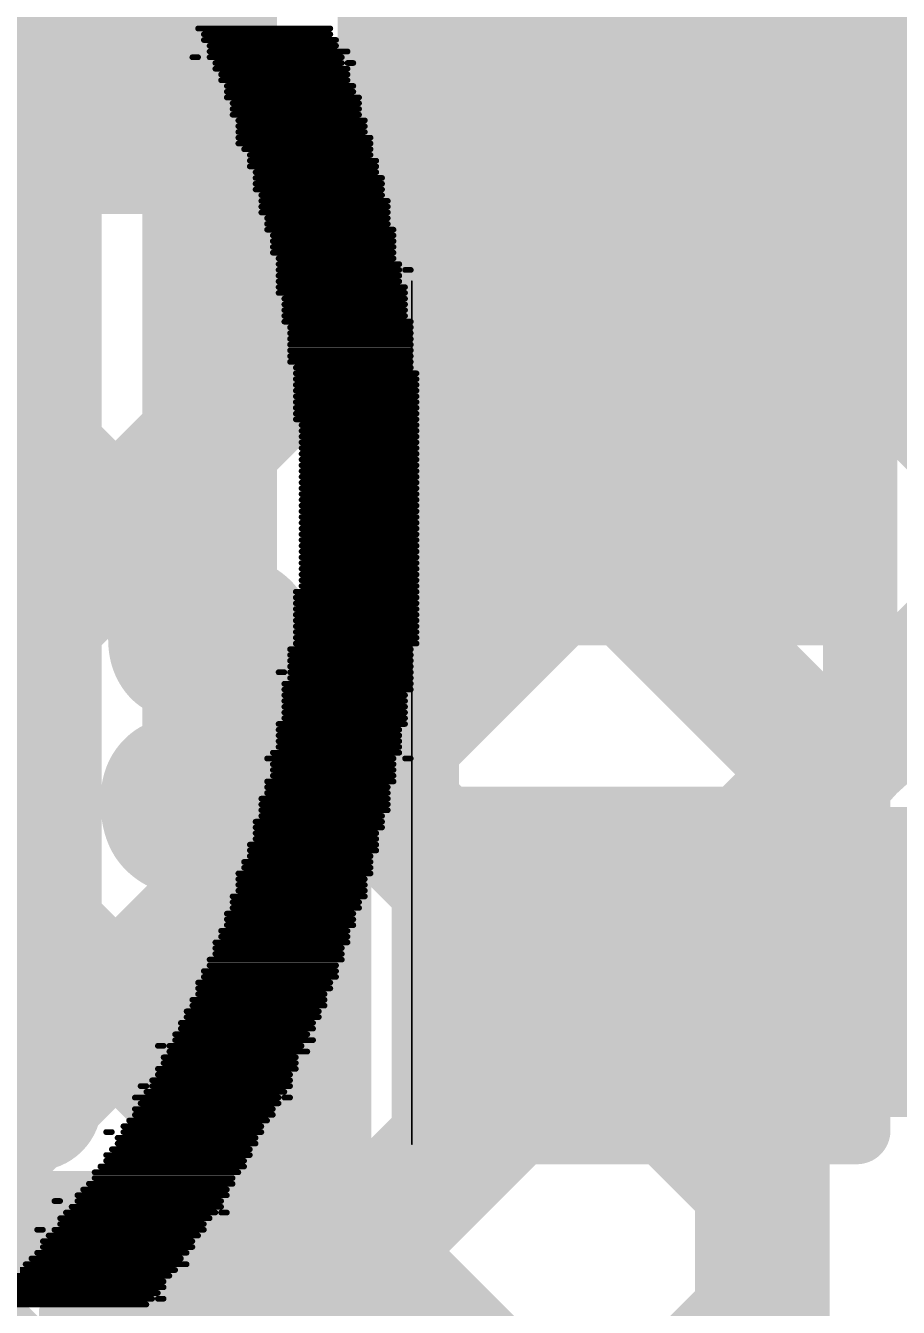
# Model space of a CAD drawing. Header units: millimetres. Extents: x 0.01 to 1.77, y 0.01 to 0.78.
# Drawn here: x 0.7904 to 0.8551, y 0.3489 to 0.444 of the extents above; entities that cross this region are included whole.
import ezdxf

# ---------------------------------------------------------------- set-up
doc = ezdxf.new("R2010")
doc.units = ezdxf.units.MM
doc.header["$MEASUREMENT"] = 0
for name, color, linetype in [('BottomLayer', 5, 'Continuous'), ('BottomOverlay', 54, 'Continuous'), ('TopLayer', 1, 'Continuous'), ('TopOverlay', 2, 'Continuous'), ('TopPaste', 8, 'Continuous'), ('TopSolder', 216, 'Continuous')]:
    doc.layers.add(name, color=color, linetype=linetype)
doc.styles.add('Arial', font='', dxfattribs={"height": 0.2})
doc.styles.get('Arial').set_extended_font_data('Arial')

# ---------------------------------------------------------------- blocks, each defined once
blk = doc.blocks.new('R__0402_23')
at = {"layer": 'TopLayer'}
for points in [[(-0.0275, -0.0125), (-0.0275, 0.0125), (-0.0095, 0.0125), (-0.0095, -0.0125)], [(0.0095, -0.0125), (0.0095, 0.0125), (0.0275, 0.0125), (0.0275, -0.0125)]]:
    blk.add_hatch(color=1, dxfattribs=at).paths.add_polyline_path(points)
at = {"layer": 'TopPaste'}
for points in [[(-0.0275, -0.0125), (-0.0275, 0.0125), (-0.0095, 0.0125), (-0.0095, -0.0125)], [(0.0095, -0.0125), (0.0095, 0.0125), (0.0275, 0.0125), (0.0275, -0.0125)]]:
    blk.add_hatch(color=8, dxfattribs=at).paths.add_polyline_path(points)
at = {"layer": 'TopSolder'}
for points in [[(-0.0315, -0.0165), (-0.0315, 0.0165), (-0.0055, 0.0165), (-0.0055, -0.0165)], [(0.0055, -0.0165), (0.0055, 0.0165), (0.0315, 0.0165), (0.0315, -0.0165)]]:
    blk.add_hatch(color=216, dxfattribs=at).paths.add_polyline_path(points)
at = {"layer": 'TopOverlay'}
for points, const_width in [([(-0.031, -0.016), (-0.031, 0.016)], 0.005), ([(0.031, 0.016), (-0.031, 0.016)], 0.005), ([(0.031, -0.016), (0.031, 0.016)], 0.005), ([(0.031, -0.016), (-0.031, -0.016)], 0.005), ([(0.032, -0.017), (-0.032, -0.017)], 0.000127)]:
    blk.add_lwpolyline(points, dxfattribs=dict(at, const_width=const_width))
for points, const_width in [([(-0.03225, 0.016, 1), (-0.02975, 0.016, 1)], 0.0025), ([(-0.03225, 0.016, 1), (-0.02975, 0.016, 1)], 0.0025), ([(0.02975, 0.016, 1), (0.03225, 0.016, 1)], 0.0025), ([(0.02975, 0.016, 1), (0.03225, 0.016, 1)], 0.0025), ([(-0.03225, -0.016, 1), (-0.02975, -0.016, 1)], 0.0025), ([(-0.03225, -0.016, 1), (-0.02975, -0.016, 1)], 0.0025), ([(0.02975, -0.016, 1), (0.03225, -0.016, 1)], 0.0025), ([(0.02975, -0.016, 1), (0.03225, -0.016, 1)], 0.0025), ([(-0.032032, -0.017, 1), (-0.031968, -0.017, 1)], 0.0000635), ([(0.031968, -0.017, 1), (0.032032, -0.017, 1)], 0.0000635)]:
    blk.add_lwpolyline(points, format="xyb", close=True, dxfattribs=dict(at, const_width=const_width))
blk = doc.blocks.new('LED_0603_34')
at = {"layer": 'TopLayer'}
blk.add_hatch(color=1, dxfattribs=at).paths.add_polyline_path([(-0.045669, 0.016142), (-0.013386, 0.016142), (-0.013386, -0.016142), (-0.045669, -0.016142)])
at = {"layer": 'TopPaste'}
blk.add_hatch(color=8, dxfattribs=at).paths.add_polyline_path([(-0.045669, 0.016142), (-0.013386, 0.016142), (-0.013386, -0.016142), (-0.045669, -0.016142)])
at = {"layer": 'TopSolder'}
blk.add_hatch(color=216, dxfattribs=at).paths.add_polyline_path([(-0.049669, 0.020142), (-0.009386, 0.020142), (-0.009386, -0.020142), (-0.049669, -0.020142)])
at = {"layer": 'TopOverlay', "const_width": 0.005}
for points in [[(-0.049, 0.019), (-0.049, -0.019)], [(-0.049, 0.019), (0.049, 0.019)], [(-0.049, -0.019), (0.049, -0.019)]]:
    blk.add_lwpolyline(points, dxfattribs=at)
at = {"layer": 'TopOverlay', "const_width": 0.0025}
for points in [[(-0.05025, 0.019, 1), (-0.04775, 0.019, 1)], [(-0.05025, 0.019, 1), (-0.04775, 0.019, 1)], [(-0.05025, -0.019, 1), (-0.04775, -0.019, 1)], [(-0.05025, -0.019, 1), (-0.04775, -0.019, 1)]]:
    blk.add_lwpolyline(points, format="xyb", close=True, dxfattribs=at)

msp = doc.modelspace()

# ---------------------------------------------------------------- hatches: boundary and pattern name
at = {"layer": 'TopLayer'}
for points in [[(0.816, 0.398), (0.855, 0.398), (0.855, 0.468), (0.816, 0.468)], [(0.823, 0.363), (0.908, 0.363), (0.908, 0.386), (0.823, 0.386)]]:
    msp.add_hatch(color=1, dxfattribs=at).paths.add_polyline_path(points)

# ---------------------------------------------------------------- linework, layer by layer
at = {"layer": 'BottomLayer', "const_width": 0.01}
for points in [[(0.686979, 0.296065), (0.825914, 0.435)], [(0.697124, 0.270855), (0.861269, 0.435)], [(0.757113, 0.435), (0.907269, 0.435)], [(0.768123, 0.435), (0.845, 0.358123)], [(0.775185, 0.419626), (0.790559, 0.435)], [(0.803478, 0.435), (0.849783, 0.388696)], [(0.838834, 0.435), (0.94786, 0.325973)], [(0.855179, 0.393554), (0.896625, 0.435)], [(0.771499, 0.396269), (0.845, 0.322768)], [(0.671625, 0.21), (0.848446, 0.386821)], [(0.753262, 0.37915), (0.82965, 0.302762)], [(0.845, 0.318113), (0.845, 0.375)], [(0.70698, 0.21), (0.845, 0.34802)]]:
    msp.add_lwpolyline(points, dxfattribs=at)
at = {"layer": 'BottomLayer', "const_width": 0.005}
for points in [[(0.788059, 0.435, 1), (0.793059, 0.435, 1)], [(0.800978, 0.435, 1), (0.805978, 0.435, 1)], [(0.823414, 0.435, 1), (0.828414, 0.435, 1)], [(0.836333, 0.435, 1), (0.841333, 0.435, 1)], [(0.852679, 0.393554, 1), (0.857679, 0.393554, 1)], [(0.847283, 0.388696, 1), (0.852283, 0.388696, 1)], [(0.845946, 0.386821, 1), (0.850946, 0.386821, 1)], [(0.8425, 0.375, 1), (0.8475, 0.375, 1)], [(0.8425, 0.375, 1), (0.8475, 0.375, 1)], [(0.8425, 0.358123, 1), (0.8475, 0.358123, 1)], [(0.8425, 0.34802, 1), (0.8475, 0.34802, 1)]]:
    msp.add_lwpolyline(points, format="xyb", close=True, dxfattribs=at)
at = {"layer": 'BottomLayer', "const_width": 0.01}
msp.add_lwpolyline([(0.845, 0.375, -1), (0.889, 0.375)], format="xyb", dxfattribs=at)
at = {"layer": 'BottomOverlay', "const_width": 0.000426}
for points in [[(0.803144, 0.443755), (0.812951, 0.443755)], [(0.80357, 0.443329), (0.812951, 0.443329)], [(0.80357, 0.442902), (0.813377, 0.442902)], [(0.803997, 0.442476), (0.813377, 0.442476)], [(0.803997, 0.442049), (0.81423, 0.442049)], [(0.802717, 0.441623), (0.803144, 0.441623)], [(0.803997, 0.441623), (0.813803, 0.441623)], [(0.804423, 0.441197), (0.813803, 0.441197)], [(0.81423, 0.441197), (0.814656, 0.441197)], [(0.804423, 0.44077), (0.81423, 0.44077)], [(0.804849, 0.440344), (0.81423, 0.440344)], [(0.804849, 0.439917), (0.81423, 0.439917)], [(0.805276, 0.439491), (0.814656, 0.439491)], [(0.805276, 0.439065), (0.814656, 0.439065)], [(0.805276, 0.438638), (0.815083, 0.438638)], [(0.805702, 0.438212), (0.815083, 0.438212)], [(0.805702, 0.437785), (0.815083, 0.437785)], [(0.805702, 0.437359), (0.815083, 0.437359)], [(0.806129, 0.436933), (0.815509, 0.436933)], [(0.806129, 0.436506), (0.815509, 0.436506)], [(0.806129, 0.43608), (0.815509, 0.43608)], [(0.806129, 0.435654), (0.815935, 0.435654)], [(0.806129, 0.435227), (0.815935, 0.435227)], [(0.806555, 0.434801), (0.815935, 0.434801)], [(0.806981, 0.434374), (0.815935, 0.434374)], [(0.806981, 0.433948), (0.816362, 0.433948)], [(0.806981, 0.433522), (0.816362, 0.433522)], [(0.807408, 0.433095), (0.816362, 0.433095)], [(0.807408, 0.432669), (0.816788, 0.432669)], [(0.807408, 0.432242), (0.816788, 0.432242)], [(0.807408, 0.431816), (0.816788, 0.431816)], [(0.807834, 0.43139), (0.816788, 0.43139)], [(0.807834, 0.430963), (0.817214, 0.430963)], [(0.807834, 0.430537), (0.817214, 0.430537)], [(0.807834, 0.430111), (0.817214, 0.430111)], [(0.80826, 0.429684), (0.817214, 0.429684)], [(0.80826, 0.429258), (0.817214, 0.429258)], [(0.80826, 0.428831), (0.817641, 0.428831)], [(0.808687, 0.428405), (0.817641, 0.428405)], [(0.808687, 0.427979), (0.817641, 0.427979)], [(0.808687, 0.427552), (0.817641, 0.427552)], [(0.808687, 0.427126), (0.817641, 0.427126)], [(0.809113, 0.4267), (0.817641, 0.4267)], [(0.809113, 0.426273), (0.818067, 0.426273)], [(0.809113, 0.425847), (0.818067, 0.425847)], [(0.818494, 0.425847), (0.81892, 0.425847)], [(0.809113, 0.42542), (0.818067, 0.42542)], [(0.809113, 0.424994), (0.818067, 0.424994)], [(0.809113, 0.424568), (0.818494, 0.424568)], [(0.809113, 0.424141), (0.818494, 0.424141)], [(0.809539, 0.423715), (0.818494, 0.423715)], [(0.809539, 0.423289), (0.818494, 0.423289)], [(0.809539, 0.422862), (0.818494, 0.422862)], [(0.809539, 0.422436), (0.818494, 0.422436)], [(0.809539, 0.422009), (0.81892, 0.422009)], [(0.809966, 0.421583), (0.81892, 0.421583)], [(0.809966, 0.421156), (0.81892, 0.421156)], [(0.809966, 0.42073), (0.81892, 0.42073)], [(0.809966, 0.420304), (0.81892, 0.420304)], [(0.809966, 0.419877), (0.81892, 0.419877)], [(0.809966, 0.419451), (0.81892, 0.419451)], [(0.809966, 0.419025), (0.81892, 0.419025)], [(0.810392, 0.418598), (0.81892, 0.418598)], [(0.810392, 0.418172), (0.819346, 0.418172)], [(0.810392, 0.417745), (0.819346, 0.417745)], [(0.810392, 0.417319), (0.819346, 0.417319)], [(0.810392, 0.416893), (0.819346, 0.416893)], [(0.810392, 0.416466), (0.819346, 0.416466)], [(0.810392, 0.41604), (0.819346, 0.41604)], [(0.810392, 0.415614), (0.819346, 0.415614)], [(0.810392, 0.415187), (0.819346, 0.415187)], [(0.810392, 0.414761), (0.819346, 0.414761)], [(0.810819, 0.414334), (0.819346, 0.414334)], [(0.810819, 0.413908), (0.819346, 0.413908)], [(0.810819, 0.413482), (0.819346, 0.413482)], [(0.810819, 0.413055), (0.819346, 0.413055)], [(0.810819, 0.412629), (0.819346, 0.412629)], [(0.810819, 0.412203), (0.819346, 0.412203)], [(0.810819, 0.411776), (0.819346, 0.411776)], [(0.810819, 0.41135), (0.819346, 0.41135)], [(0.810819, 0.410923), (0.819346, 0.410923)], [(0.810819, 0.410497), (0.819346, 0.410497)], [(0.810819, 0.410071), (0.819346, 0.410071)], [(0.810819, 0.409644), (0.819346, 0.409644)], [(0.810819, 0.409218), (0.819346, 0.409218)], [(0.810819, 0.408791), (0.819346, 0.408791)], [(0.810819, 0.408365), (0.819346, 0.408365)], [(0.810819, 0.407939), (0.819346, 0.407939)], [(0.810819, 0.407512), (0.819346, 0.407512)], [(0.810819, 0.407086), (0.819346, 0.407086)], [(0.810819, 0.40666), (0.819346, 0.40666)], [(0.810819, 0.406233), (0.819346, 0.406233)], [(0.810819, 0.405807), (0.819346, 0.405807)], [(0.810819, 0.40538), (0.819346, 0.40538)], [(0.810819, 0.404954), (0.819346, 0.404954)], [(0.810819, 0.404527), (0.819346, 0.404527)], [(0.810819, 0.404101), (0.819346, 0.404101)], [(0.810819, 0.403675), (0.819346, 0.403675)], [(0.810819, 0.403248), (0.819346, 0.403248)], [(0.810819, 0.402822), (0.819346, 0.402822)], [(0.810819, 0.402396), (0.819346, 0.402396)], [(0.810392, 0.401969), (0.819346, 0.401969)], [(0.810392, 0.401543), (0.819346, 0.401543)], [(0.810392, 0.401116), (0.819346, 0.401116)], [(0.810392, 0.40069), (0.819346, 0.40069)], [(0.810392, 0.400264), (0.819346, 0.400264)], [(0.810392, 0.399837), (0.819346, 0.399837)], [(0.810392, 0.399411), (0.819346, 0.399411)], [(0.810392, 0.398985), (0.819346, 0.398985)], [(0.810392, 0.398558), (0.819346, 0.398558)], [(0.809966, 0.397705), (0.81892, 0.397705)], [(0.809966, 0.397279), (0.81892, 0.397279)], [(0.810392, 0.398132), (0.819346, 0.398132)], [(0.809966, 0.396853), (0.81892, 0.396853)], [(0.809966, 0.396426), (0.81892, 0.396426)], [(0.809113, 0.396), (0.809539, 0.396)], [(0.809966, 0.396), (0.81892, 0.396)], [(0.809966, 0.395574), (0.81892, 0.395574)], [(0.809539, 0.395147), (0.81892, 0.395147)], [(0.809539, 0.394721), (0.81892, 0.394721)], [(0.809539, 0.394294), (0.818494, 0.394294)], [(0.809539, 0.393868), (0.818494, 0.393868)], [(0.809539, 0.393442), (0.818494, 0.393442)], [(0.809539, 0.393015), (0.818494, 0.393015)], [(0.809539, 0.392589), (0.818494, 0.392589)], [(0.809113, 0.392162), (0.818494, 0.392162)], [(0.809113, 0.391736), (0.818067, 0.391736)], [(0.809113, 0.39131), (0.818067, 0.39131)], [(0.809113, 0.390883), (0.818067, 0.390883)], [(0.808687, 0.390031), (0.818067, 0.390031)], [(0.809113, 0.390457), (0.818067, 0.390457)], [(0.80826, 0.389604), (0.817641, 0.389604)], [(0.808687, 0.389178), (0.817641, 0.389178)], [(0.808687, 0.388751), (0.817641, 0.388751)], [(0.818494, 0.389604), (0.81892, 0.389604)], [(0.80826, 0.387898), (0.817641, 0.387898)], [(0.808687, 0.388325), (0.817641, 0.388325)], [(0.80826, 0.387472), (0.817214, 0.387472)], [(0.80826, 0.387046), (0.817214, 0.387046)], [(0.807834, 0.386619), (0.817214, 0.386619)], [(0.807834, 0.386193), (0.817214, 0.386193)], [(0.807408, 0.384914), (0.816788, 0.384914)], [(0.807834, 0.385767), (0.817214, 0.385767)], [(0.807834, 0.38534), (0.816788, 0.38534)], [(0.807408, 0.384488), (0.816788, 0.384488)], [(0.807408, 0.384061), (0.816362, 0.384061)], [(0.806981, 0.383208), (0.816362, 0.383208)], [(0.807408, 0.383635), (0.816362, 0.383635)], [(0.806981, 0.382782), (0.816362, 0.382782)], [(0.806981, 0.382356), (0.815935, 0.382356)], [(0.806129, 0.381076), (0.815935, 0.381076)], [(0.806555, 0.381929), (0.815935, 0.381929)], [(0.806555, 0.381503), (0.815935, 0.381503)], [(0.806129, 0.38065), (0.815509, 0.38065)], [(0.806129, 0.380224), (0.815509, 0.380224)], [(0.805702, 0.379371), (0.815509, 0.379371)], [(0.806129, 0.379797), (0.815509, 0.379797)], [(0.805702, 0.378945), (0.815083, 0.378945)], [(0.805702, 0.378518), (0.815083, 0.378518)], [(0.805276, 0.378092), (0.814656, 0.378092)], [(0.805276, 0.377665), (0.814656, 0.377665)], [(0.804849, 0.376813), (0.81423, 0.376813)], [(0.804849, 0.376386), (0.81423, 0.376386)], [(0.805276, 0.377239), (0.814656, 0.377239)], [(0.804423, 0.37596), (0.81423, 0.37596)], [(0.804423, 0.375534), (0.813803, 0.375534)], [(0.803997, 0.374681), (0.813803, 0.374681)], [(0.804423, 0.375107), (0.813803, 0.375107)], [(0.80357, 0.373828), (0.813377, 0.373828)], [(0.803997, 0.374254), (0.813377, 0.374254)], [(0.803144, 0.372975), (0.812951, 0.372975)], [(0.803144, 0.372549), (0.812951, 0.372549)], [(0.80357, 0.373402), (0.813377, 0.373402)], [(0.802717, 0.371696), (0.812524, 0.371696)], [(0.803144, 0.372123), (0.812524, 0.372123)], [(0.802291, 0.370843), (0.812098, 0.370843)], [(0.802717, 0.37127), (0.812524, 0.37127)], [(0.801865, 0.36999), (0.811671, 0.36999)], [(0.802291, 0.370417), (0.812098, 0.370417)], [(0.801438, 0.369138), (0.811245, 0.369138)], [(0.801438, 0.368711), (0.811671, 0.368711)], [(0.801865, 0.369564), (0.811671, 0.369564)], [(0.800159, 0.368285), (0.800586, 0.368285)], [(0.801012, 0.368285), (0.810819, 0.368285)], [(0.801012, 0.367859), (0.811245, 0.367859)], [(0.800586, 0.367432), (0.810392, 0.367432)], [(0.800586, 0.367006), (0.810392, 0.367006)], [(0.800159, 0.36658), (0.810392, 0.36658)], [(0.800159, 0.366153), (0.809966, 0.366153)], [(0.79888, 0.3653), (0.799306, 0.3653)], [(0.799733, 0.365727), (0.809966, 0.365727)], [(0.799733, 0.3653), (0.809966, 0.3653)], [(0.798454, 0.364447), (0.809113, 0.364447)], [(0.79888, 0.364021), (0.809113, 0.364021)], [(0.799306, 0.364874), (0.809539, 0.364874)], [(0.809539, 0.364447), (0.809966, 0.364447)], [(0.798454, 0.363595), (0.808687, 0.363595)], [(0.798454, 0.363168), (0.808687, 0.363168)], [(0.797601, 0.362316), (0.807834, 0.362316)], [(0.798027, 0.362742), (0.80826, 0.362742)], [(0.796322, 0.361889), (0.796748, 0.361889)], [(0.797175, 0.361463), (0.807408, 0.361463)], [(0.797601, 0.361889), (0.807834, 0.361889)], [(0.796322, 0.360184), (0.806981, 0.360184)], [(0.796748, 0.36061), (0.806981, 0.36061)], [(0.797175, 0.361036), (0.807408, 0.361036)], [(0.795895, 0.359331), (0.806555, 0.359331)], [(0.796322, 0.359757), (0.806555, 0.359757)], [(0.795469, 0.358905), (0.806129, 0.358905)], [(0.795469, 0.358478), (0.805702, 0.358478)], [(0.794616, 0.357625), (0.805276, 0.357625)], [(0.795043, 0.358052), (0.805702, 0.358052)], [(0.792484, 0.356773), (0.792911, 0.356773)], [(0.79419, 0.357199), (0.805276, 0.357199)], [(0.79419, 0.356773), (0.804849, 0.356773)], [(0.792911, 0.355493), (0.803997, 0.355493)], [(0.793337, 0.35592), (0.804423, 0.35592)], [(0.793763, 0.356346), (0.804849, 0.356346)], [(0.804849, 0.35592), (0.805276, 0.35592)], [(0.791205, 0.354641), (0.791631, 0.354641)], [(0.792484, 0.354641), (0.80357, 0.354641)], [(0.792911, 0.355067), (0.80357, 0.355067)], [(0.791631, 0.353788), (0.802717, 0.353788)], [(0.792058, 0.354214), (0.803144, 0.354214)], [(0.791205, 0.352935), (0.802291, 0.352935)], [(0.791631, 0.353361), (0.802717, 0.353361)], [(0.789926, 0.351656), (0.801438, 0.351656)], [(0.790352, 0.352082), (0.802291, 0.352082)], [(0.790779, 0.352509), (0.801865, 0.352509)], [(0.7895, 0.35123), (0.801012, 0.35123)], [(0.7895, 0.350803), (0.800586, 0.350803)], [(0.788647, 0.34995), (0.800159, 0.34995)], [(0.789073, 0.350377), (0.800586, 0.350377)], [(0.787794, 0.349098), (0.799306, 0.349098)], [(0.78822, 0.349524), (0.799733, 0.349524)], [(0.800159, 0.349524), (0.800586, 0.349524)]]:
    msp.add_lwpolyline(points, dxfattribs=at)
at = {"layer": 'BottomOverlay', "const_width": 0.000213}
for points in [[(0.803037, 0.443755, 1), (0.80325, 0.443755, 1)], [(0.803463, 0.443329, 1), (0.803677, 0.443329, 1)], [(0.803463, 0.442902, 1), (0.803677, 0.442902, 1)], [(0.812844, 0.443755, 1), (0.813057, 0.443755, 1)], [(0.812844, 0.443329, 1), (0.813057, 0.443329, 1)], [(0.81327, 0.442902, 1), (0.813484, 0.442902, 1)], [(0.80389, 0.442476, 1), (0.804103, 0.442476, 1)], [(0.80389, 0.442049, 1), (0.804103, 0.442049, 1)], [(0.81327, 0.442476, 1), (0.813484, 0.442476, 1)], [(0.814123, 0.442049, 1), (0.814336, 0.442049, 1)], [(0.802611, 0.441623, 1), (0.802824, 0.441623, 1)], [(0.803037, 0.441623, 1), (0.80325, 0.441623, 1)], [(0.80389, 0.441623, 1), (0.804103, 0.441623, 1)], [(0.804316, 0.441197, 1), (0.80453, 0.441197, 1)], [(0.813697, 0.441623, 1), (0.81391, 0.441623, 1)], [(0.813697, 0.441197, 1), (0.81391, 0.441197, 1)], [(0.814123, 0.441197, 1), (0.814336, 0.441197, 1)], [(0.81455, 0.441197, 1), (0.814763, 0.441197, 1)], [(0.804316, 0.44077, 1), (0.80453, 0.44077, 1)], [(0.804743, 0.440344, 1), (0.804956, 0.440344, 1)], [(0.814123, 0.44077, 1), (0.814336, 0.44077, 1)], [(0.814123, 0.440344, 1), (0.814336, 0.440344, 1)], [(0.804743, 0.439917, 1), (0.804956, 0.439917, 1)], [(0.805169, 0.439491, 1), (0.805382, 0.439491, 1)], [(0.814123, 0.439917, 1), (0.814336, 0.439917, 1)], [(0.81455, 0.439491, 1), (0.814763, 0.439491, 1)], [(0.805169, 0.439065, 1), (0.805382, 0.439065, 1)], [(0.805169, 0.438638, 1), (0.805382, 0.438638, 1)], [(0.805596, 0.438212, 1), (0.805809, 0.438212, 1)], [(0.81455, 0.439065, 1), (0.814763, 0.439065, 1)], [(0.814976, 0.438638, 1), (0.815189, 0.438638, 1)], [(0.814976, 0.438212, 1), (0.815189, 0.438212, 1)], [(0.805596, 0.437785, 1), (0.805809, 0.437785, 1)], [(0.805596, 0.437359, 1), (0.805809, 0.437359, 1)], [(0.814976, 0.437785, 1), (0.815189, 0.437785, 1)], [(0.814976, 0.437359, 1), (0.815189, 0.437359, 1)], [(0.806022, 0.436933, 1), (0.806235, 0.436933, 1)], [(0.806022, 0.436506, 1), (0.806235, 0.436506, 1)], [(0.815402, 0.436933, 1), (0.815616, 0.436933, 1)], [(0.815402, 0.436506, 1), (0.815616, 0.436506, 1)], [(0.806022, 0.43608, 1), (0.806235, 0.43608, 1)], [(0.806022, 0.435654, 1), (0.806235, 0.435654, 1)], [(0.815402, 0.43608, 1), (0.815616, 0.43608, 1)], [(0.815829, 0.435654, 1), (0.816042, 0.435654, 1)], [(0.806022, 0.435227, 1), (0.806235, 0.435227, 1)], [(0.806448, 0.434801, 1), (0.806662, 0.434801, 1)], [(0.806875, 0.434374, 1), (0.807088, 0.434374, 1)], [(0.815829, 0.435227, 1), (0.816042, 0.435227, 1)], [(0.815829, 0.434801, 1), (0.816042, 0.434801, 1)], [(0.815829, 0.434374, 1), (0.816042, 0.434374, 1)], [(0.806875, 0.433948, 1), (0.807088, 0.433948, 1)], [(0.806875, 0.433522, 1), (0.807088, 0.433522, 1)], [(0.816255, 0.433948, 1), (0.816468, 0.433948, 1)], [(0.816255, 0.433522, 1), (0.816468, 0.433522, 1)], [(0.807301, 0.433095, 1), (0.807514, 0.433095, 1)], [(0.807301, 0.432669, 1), (0.807514, 0.432669, 1)], [(0.816255, 0.433095, 1), (0.816468, 0.433095, 1)], [(0.816681, 0.432669, 1), (0.816895, 0.432669, 1)], [(0.807301, 0.432242, 1), (0.807514, 0.432242, 1)], [(0.807301, 0.431816, 1), (0.807514, 0.431816, 1)], [(0.816681, 0.432242, 1), (0.816895, 0.432242, 1)], [(0.816681, 0.431816, 1), (0.816895, 0.431816, 1)], [(0.807727, 0.43139, 1), (0.807941, 0.43139, 1)], [(0.807727, 0.430963, 1), (0.807941, 0.430963, 1)], [(0.807727, 0.430537, 1), (0.807941, 0.430537, 1)], [(0.816681, 0.43139, 1), (0.816895, 0.43139, 1)], [(0.817108, 0.430963, 1), (0.817321, 0.430963, 1)], [(0.817108, 0.430537, 1), (0.817321, 0.430537, 1)], [(0.807727, 0.430111, 1), (0.807941, 0.430111, 1)], [(0.808154, 0.429684, 1), (0.808367, 0.429684, 1)], [(0.817108, 0.430111, 1), (0.817321, 0.430111, 1)], [(0.817108, 0.429684, 1), (0.817321, 0.429684, 1)], [(0.808154, 0.429258, 1), (0.808367, 0.429258, 1)], [(0.808154, 0.428831, 1), (0.808367, 0.428831, 1)], [(0.817108, 0.429258, 1), (0.817321, 0.429258, 1)], [(0.817534, 0.428831, 1), (0.817747, 0.428831, 1)], [(0.80858, 0.428405, 1), (0.808793, 0.428405, 1)], [(0.80858, 0.427979, 1), (0.808793, 0.427979, 1)], [(0.817534, 0.428405, 1), (0.817747, 0.428405, 1)], [(0.817534, 0.427979, 1), (0.817747, 0.427979, 1)], [(0.80858, 0.427552, 1), (0.808793, 0.427552, 1)], [(0.80858, 0.427126, 1), (0.808793, 0.427126, 1)], [(0.817534, 0.427552, 1), (0.817747, 0.427552, 1)], [(0.817534, 0.427126, 1), (0.817747, 0.427126, 1)], [(0.809007, 0.4267, 1), (0.80922, 0.4267, 1)], [(0.809007, 0.426273, 1), (0.80922, 0.426273, 1)], [(0.809007, 0.425847, 1), (0.80922, 0.425847, 1)], [(0.817534, 0.4267, 1), (0.817747, 0.4267, 1)], [(0.817961, 0.426273, 1), (0.818174, 0.426273, 1)], [(0.817961, 0.425847, 1), (0.818174, 0.425847, 1)], [(0.818387, 0.425847, 1), (0.8186, 0.425847, 1)], [(0.818813, 0.425847, 1), (0.819027, 0.425847, 1)], [(0.809007, 0.42542, 1), (0.80922, 0.42542, 1)], [(0.809007, 0.424994, 1), (0.80922, 0.424994, 1)], [(0.817961, 0.42542, 1), (0.818174, 0.42542, 1)], [(0.817961, 0.424994, 1), (0.818174, 0.424994, 1)], [(0.809007, 0.424568, 1), (0.80922, 0.424568, 1)], [(0.809007, 0.424141, 1), (0.80922, 0.424141, 1)], [(0.818387, 0.424568, 1), (0.8186, 0.424568, 1)], [(0.818387, 0.424141, 1), (0.8186, 0.424141, 1)], [(0.809433, 0.423715, 1), (0.809646, 0.423715, 1)], [(0.809433, 0.423289, 1), (0.809646, 0.423289, 1)], [(0.818387, 0.423715, 1), (0.8186, 0.423715, 1)], [(0.818387, 0.423289, 1), (0.8186, 0.423289, 1)], [(0.809433, 0.422862, 1), (0.809646, 0.422862, 1)], [(0.809433, 0.422436, 1), (0.809646, 0.422436, 1)], [(0.809433, 0.422009, 1), (0.809646, 0.422009, 1)], [(0.818387, 0.422862, 1), (0.8186, 0.422862, 1)], [(0.818387, 0.422436, 1), (0.8186, 0.422436, 1)], [(0.818813, 0.422009, 1), (0.819027, 0.422009, 1)], [(0.809859, 0.421583, 1), (0.810072, 0.421583, 1)], [(0.809859, 0.421156, 1), (0.810072, 0.421156, 1)], [(0.818813, 0.421583, 1), (0.819027, 0.421583, 1)], [(0.818813, 0.421156, 1), (0.819027, 0.421156, 1)], [(0.809859, 0.42073, 1), (0.810072, 0.42073, 1)], [(0.809859, 0.420304, 1), (0.810072, 0.420304, 1)], [(0.818813, 0.42073, 1), (0.819027, 0.42073, 1)], [(0.818813, 0.420304, 1), (0.819027, 0.420304, 1)], [(0.809859, 0.419877, 1), (0.810072, 0.419877, 1)], [(0.809859, 0.419451, 1), (0.810072, 0.419451, 1)], [(0.818813, 0.419877, 1), (0.819027, 0.419877, 1)], [(0.818813, 0.419451, 1), (0.819027, 0.419451, 1)], [(0.809859, 0.419025, 1), (0.810072, 0.419025, 1)], [(0.810286, 0.418598, 1), (0.810499, 0.418598, 1)], [(0.810286, 0.418172, 1), (0.810499, 0.418172, 1)], [(0.818813, 0.419025, 1), (0.819027, 0.419025, 1)], [(0.818813, 0.418598, 1), (0.819027, 0.418598, 1)], [(0.81924, 0.418172, 1), (0.819453, 0.418172, 1)], [(0.810286, 0.417745, 1), (0.810499, 0.417745, 1)], [(0.810286, 0.417319, 1), (0.810499, 0.417319, 1)], [(0.81924, 0.417745, 1), (0.819453, 0.417745, 1)], [(0.81924, 0.417319, 1), (0.819453, 0.417319, 1)], [(0.810286, 0.416893, 1), (0.810499, 0.416893, 1)], [(0.810286, 0.416466, 1), (0.810499, 0.416466, 1)], [(0.81924, 0.416893, 1), (0.819453, 0.416893, 1)], [(0.81924, 0.416466, 1), (0.819453, 0.416466, 1)], [(0.810286, 0.41604, 1), (0.810499, 0.41604, 1)], [(0.810286, 0.415614, 1), (0.810499, 0.415614, 1)], [(0.81924, 0.41604, 1), (0.819453, 0.41604, 1)], [(0.81924, 0.415614, 1), (0.819453, 0.415614, 1)], [(0.810286, 0.415187, 1), (0.810499, 0.415187, 1)], [(0.810286, 0.414761, 1), (0.810499, 0.414761, 1)], [(0.81924, 0.415187, 1), (0.819453, 0.415187, 1)], [(0.81924, 0.414761, 1), (0.819453, 0.414761, 1)], [(0.810712, 0.414334, 1), (0.810925, 0.414334, 1)], [(0.810712, 0.413908, 1), (0.810925, 0.413908, 1)], [(0.810712, 0.413482, 1), (0.810925, 0.413482, 1)], [(0.81924, 0.414334, 1), (0.819453, 0.414334, 1)], [(0.81924, 0.413908, 1), (0.819453, 0.413908, 1)], [(0.81924, 0.413482, 1), (0.819453, 0.413482, 1)], [(0.810712, 0.413055, 1), (0.810925, 0.413055, 1)], [(0.810712, 0.412629, 1), (0.810925, 0.412629, 1)], [(0.81924, 0.413055, 1), (0.819453, 0.413055, 1)], [(0.81924, 0.412629, 1), (0.819453, 0.412629, 1)], [(0.810712, 0.412203, 1), (0.810925, 0.412203, 1)], [(0.810712, 0.411776, 1), (0.810925, 0.411776, 1)], [(0.81924, 0.412203, 1), (0.819453, 0.412203, 1)], [(0.81924, 0.411776, 1), (0.819453, 0.411776, 1)], [(0.810712, 0.41135, 1), (0.810925, 0.41135, 1)], [(0.810712, 0.410923, 1), (0.810925, 0.410923, 1)], [(0.81924, 0.41135, 1), (0.819453, 0.41135, 1)], [(0.81924, 0.410923, 1), (0.819453, 0.410923, 1)], [(0.810712, 0.410497, 1), (0.810925, 0.410497, 1)], [(0.810712, 0.410071, 1), (0.810925, 0.410071, 1)], [(0.810712, 0.409644, 1), (0.810925, 0.409644, 1)], [(0.81924, 0.410497, 1), (0.819453, 0.410497, 1)], [(0.81924, 0.410071, 1), (0.819453, 0.410071, 1)], [(0.81924, 0.409644, 1), (0.819453, 0.409644, 1)], [(0.810712, 0.409218, 1), (0.810925, 0.409218, 1)], [(0.810712, 0.408791, 1), (0.810925, 0.408791, 1)], [(0.81924, 0.409218, 1), (0.819453, 0.409218, 1)], [(0.81924, 0.408791, 1), (0.819453, 0.408791, 1)], [(0.810712, 0.408365, 1), (0.810925, 0.408365, 1)], [(0.810712, 0.407939, 1), (0.810925, 0.407939, 1)], [(0.81924, 0.408365, 1), (0.819453, 0.408365, 1)], [(0.81924, 0.407939, 1), (0.819453, 0.407939, 1)], [(0.810712, 0.407512, 1), (0.810925, 0.407512, 1)], [(0.810712, 0.407086, 1), (0.810925, 0.407086, 1)], [(0.81924, 0.407512, 1), (0.819453, 0.407512, 1)], [(0.81924, 0.407086, 1), (0.819453, 0.407086, 1)], [(0.810712, 0.40666, 1), (0.810925, 0.40666, 1)], [(0.810712, 0.406233, 1), (0.810925, 0.406233, 1)], [(0.810712, 0.405807, 1), (0.810925, 0.405807, 1)], [(0.81924, 0.40666, 1), (0.819453, 0.40666, 1)], [(0.81924, 0.406233, 1), (0.819453, 0.406233, 1)], [(0.81924, 0.405807, 1), (0.819453, 0.405807, 1)], [(0.810712, 0.40538, 1), (0.810925, 0.40538, 1)], [(0.810712, 0.404954, 1), (0.810925, 0.404954, 1)], [(0.81924, 0.40538, 1), (0.819453, 0.40538, 1)], [(0.81924, 0.404954, 1), (0.819453, 0.404954, 1)], [(0.810712, 0.404527, 1), (0.810925, 0.404527, 1)], [(0.810712, 0.404101, 1), (0.810925, 0.404101, 1)], [(0.81924, 0.404527, 1), (0.819453, 0.404527, 1)], [(0.81924, 0.404101, 1), (0.819453, 0.404101, 1)], [(0.810712, 0.403675, 1), (0.810925, 0.403675, 1)], [(0.810712, 0.403248, 1), (0.810925, 0.403248, 1)], [(0.81924, 0.403675, 1), (0.819453, 0.403675, 1)], [(0.81924, 0.403248, 1), (0.819453, 0.403248, 1)], [(0.810712, 0.402822, 1), (0.810925, 0.402822, 1)], [(0.810712, 0.402396, 1), (0.810925, 0.402396, 1)], [(0.81924, 0.402822, 1), (0.819453, 0.402822, 1)], [(0.81924, 0.402396, 1), (0.819453, 0.402396, 1)], [(0.810286, 0.401969, 1), (0.810499, 0.401969, 1)], [(0.810286, 0.401543, 1), (0.810499, 0.401543, 1)], [(0.810286, 0.401116, 1), (0.810499, 0.401116, 1)], [(0.81924, 0.401969, 1), (0.819453, 0.401969, 1)], [(0.81924, 0.401543, 1), (0.819453, 0.401543, 1)], [(0.81924, 0.401116, 1), (0.819453, 0.401116, 1)], [(0.810286, 0.40069, 1), (0.810499, 0.40069, 1)], [(0.810286, 0.400264, 1), (0.810499, 0.400264, 1)], [(0.81924, 0.40069, 1), (0.819453, 0.40069, 1)], [(0.81924, 0.400264, 1), (0.819453, 0.400264, 1)], [(0.810286, 0.399837, 1), (0.810499, 0.399837, 1)], [(0.810286, 0.399411, 1), (0.810499, 0.399411, 1)], [(0.81924, 0.399837, 1), (0.819453, 0.399837, 1)], [(0.81924, 0.399411, 1), (0.819453, 0.399411, 1)], [(0.810286, 0.398985, 1), (0.810499, 0.398985, 1)], [(0.810286, 0.398558, 1), (0.810499, 0.398558, 1)], [(0.81924, 0.398985, 1), (0.819453, 0.398985, 1)], [(0.81924, 0.398558, 1), (0.819453, 0.398558, 1)], [(0.809859, 0.397705, 1), (0.810072, 0.397705, 1)], [(0.809859, 0.397279, 1), (0.810072, 0.397279, 1)], [(0.810286, 0.398132, 1), (0.810499, 0.398132, 1)], [(0.818813, 0.397705, 1), (0.819027, 0.397705, 1)], [(0.818813, 0.397279, 1), (0.819027, 0.397279, 1)], [(0.81924, 0.398132, 1), (0.819453, 0.398132, 1)], [(0.809859, 0.396853, 1), (0.810072, 0.396853, 1)], [(0.809859, 0.396426, 1), (0.810072, 0.396426, 1)], [(0.818813, 0.396853, 1), (0.819027, 0.396853, 1)], [(0.818813, 0.396426, 1), (0.819027, 0.396426, 1)], [(0.809007, 0.396, 1), (0.80922, 0.396, 1)], [(0.809433, 0.396, 1), (0.809646, 0.396, 1)], [(0.809859, 0.396, 1), (0.810072, 0.396, 1)], [(0.809859, 0.395574, 1), (0.810072, 0.395574, 1)], [(0.818813, 0.396, 1), (0.819027, 0.396, 1)], [(0.818813, 0.395574, 1), (0.819027, 0.395574, 1)], [(0.809433, 0.395147, 1), (0.809646, 0.395147, 1)], [(0.809433, 0.394721, 1), (0.809646, 0.394721, 1)], [(0.818813, 0.395147, 1), (0.819027, 0.395147, 1)], [(0.818813, 0.394721, 1), (0.819027, 0.394721, 1)], [(0.809433, 0.394294, 1), (0.809646, 0.394294, 1)], [(0.809433, 0.393868, 1), (0.809646, 0.393868, 1)], [(0.809433, 0.393442, 1), (0.809646, 0.393442, 1)], [(0.818387, 0.394294, 1), (0.8186, 0.394294, 1)], [(0.818387, 0.393868, 1), (0.8186, 0.393868, 1)], [(0.818387, 0.393442, 1), (0.8186, 0.393442, 1)], [(0.809433, 0.393015, 1), (0.809646, 0.393015, 1)], [(0.809433, 0.392589, 1), (0.809646, 0.392589, 1)], [(0.818387, 0.393015, 1), (0.8186, 0.393015, 1)], [(0.818387, 0.392589, 1), (0.8186, 0.392589, 1)], [(0.809007, 0.392162, 1), (0.80922, 0.392162, 1)], [(0.809007, 0.391736, 1), (0.80922, 0.391736, 1)], [(0.817961, 0.391736, 1), (0.818174, 0.391736, 1)], [(0.818387, 0.392162, 1), (0.8186, 0.392162, 1)], [(0.809007, 0.39131, 1), (0.80922, 0.39131, 1)], [(0.809007, 0.390883, 1), (0.80922, 0.390883, 1)], [(0.817961, 0.39131, 1), (0.818174, 0.39131, 1)], [(0.817961, 0.390883, 1), (0.818174, 0.390883, 1)], [(0.80858, 0.390031, 1), (0.808793, 0.390031, 1)], [(0.809007, 0.390457, 1), (0.80922, 0.390457, 1)], [(0.817961, 0.390457, 1), (0.818174, 0.390457, 1)], [(0.817961, 0.390031, 1), (0.818174, 0.390031, 1)], [(0.808154, 0.389604, 1), (0.808367, 0.389604, 1)], [(0.80858, 0.389178, 1), (0.808793, 0.389178, 1)], [(0.80858, 0.388751, 1), (0.808793, 0.388751, 1)], [(0.817534, 0.389604, 1), (0.817747, 0.389604, 1)], [(0.817534, 0.389178, 1), (0.817747, 0.389178, 1)], [(0.817534, 0.388751, 1), (0.817747, 0.388751, 1)], [(0.818387, 0.389604, 1), (0.8186, 0.389604, 1)], [(0.818813, 0.389604, 1), (0.819027, 0.389604, 1)], [(0.808154, 0.387898, 1), (0.808367, 0.387898, 1)], [(0.80858, 0.388325, 1), (0.808793, 0.388325, 1)], [(0.817534, 0.388325, 1), (0.817747, 0.388325, 1)], [(0.817534, 0.387898, 1), (0.817747, 0.387898, 1)], [(0.808154, 0.387472, 1), (0.808367, 0.387472, 1)], [(0.808154, 0.387046, 1), (0.808367, 0.387046, 1)], [(0.817108, 0.387472, 1), (0.817321, 0.387472, 1)], [(0.817108, 0.387046, 1), (0.817321, 0.387046, 1)], [(0.807727, 0.386619, 1), (0.807941, 0.386619, 1)], [(0.807727, 0.386193, 1), (0.807941, 0.386193, 1)], [(0.817108, 0.386619, 1), (0.817321, 0.386619, 1)], [(0.817108, 0.386193, 1), (0.817321, 0.386193, 1)], [(0.807301, 0.384914, 1), (0.807514, 0.384914, 1)], [(0.807727, 0.385767, 1), (0.807941, 0.385767, 1)], [(0.807727, 0.38534, 1), (0.807941, 0.38534, 1)], [(0.816681, 0.38534, 1), (0.816895, 0.38534, 1)], [(0.816681, 0.384914, 1), (0.816895, 0.384914, 1)], [(0.817108, 0.385767, 1), (0.817321, 0.385767, 1)], [(0.807301, 0.384488, 1), (0.807514, 0.384488, 1)], [(0.807301, 0.384061, 1), (0.807514, 0.384061, 1)], [(0.816255, 0.384061, 1), (0.816468, 0.384061, 1)], [(0.816681, 0.384488, 1), (0.816895, 0.384488, 1)], [(0.806875, 0.383208, 1), (0.807088, 0.383208, 1)], [(0.807301, 0.383635, 1), (0.807514, 0.383635, 1)], [(0.816255, 0.383635, 1), (0.816468, 0.383635, 1)], [(0.816255, 0.383208, 1), (0.816468, 0.383208, 1)], [(0.806875, 0.382782, 1), (0.807088, 0.382782, 1)], [(0.806875, 0.382356, 1), (0.807088, 0.382356, 1)], [(0.815829, 0.382356, 1), (0.816042, 0.382356, 1)], [(0.816255, 0.382782, 1), (0.816468, 0.382782, 1)], [(0.806022, 0.381076, 1), (0.806235, 0.381076, 1)], [(0.806448, 0.381929, 1), (0.806662, 0.381929, 1)], [(0.806448, 0.381503, 1), (0.806662, 0.381503, 1)], [(0.815829, 0.381929, 1), (0.816042, 0.381929, 1)], [(0.815829, 0.381503, 1), (0.816042, 0.381503, 1)], [(0.815829, 0.381076, 1), (0.816042, 0.381076, 1)], [(0.806022, 0.38065, 1), (0.806235, 0.38065, 1)], [(0.806022, 0.380224, 1), (0.806235, 0.380224, 1)], [(0.815402, 0.38065, 1), (0.815616, 0.38065, 1)], [(0.815402, 0.380224, 1), (0.815616, 0.380224, 1)], [(0.805596, 0.379371, 1), (0.805809, 0.379371, 1)], [(0.806022, 0.379797, 1), (0.806235, 0.379797, 1)], [(0.815402, 0.379797, 1), (0.815616, 0.379797, 1)], [(0.815402, 0.379371, 1), (0.815616, 0.379371, 1)], [(0.805596, 0.378945, 1), (0.805809, 0.378945, 1)], [(0.805596, 0.378518, 1), (0.805809, 0.378518, 1)], [(0.814976, 0.378945, 1), (0.815189, 0.378945, 1)], [(0.814976, 0.378518, 1), (0.815189, 0.378518, 1)], [(0.805169, 0.378092, 1), (0.805382, 0.378092, 1)], [(0.805169, 0.377665, 1), (0.805382, 0.377665, 1)], [(0.81455, 0.378092, 1), (0.814763, 0.378092, 1)], [(0.81455, 0.377665, 1), (0.814763, 0.377665, 1)], [(0.804743, 0.376813, 1), (0.804956, 0.376813, 1)], [(0.804743, 0.376386, 1), (0.804956, 0.376386, 1)], [(0.805169, 0.377239, 1), (0.805382, 0.377239, 1)], [(0.814123, 0.376813, 1), (0.814336, 0.376813, 1)], [(0.814123, 0.376386, 1), (0.814336, 0.376386, 1)], [(0.81455, 0.377239, 1), (0.814763, 0.377239, 1)], [(0.804316, 0.37596, 1), (0.80453, 0.37596, 1)], [(0.804316, 0.375534, 1), (0.80453, 0.375534, 1)], [(0.813697, 0.375534, 1), (0.81391, 0.375534, 1)], [(0.814123, 0.37596, 1), (0.814336, 0.37596, 1)], [(0.80389, 0.374681, 1), (0.804103, 0.374681, 1)], [(0.804316, 0.375107, 1), (0.80453, 0.375107, 1)], [(0.813697, 0.375107, 1), (0.81391, 0.375107, 1)], [(0.813697, 0.374681, 1), (0.81391, 0.374681, 1)], [(0.803463, 0.373828, 1), (0.803677, 0.373828, 1)], [(0.80389, 0.374254, 1), (0.804103, 0.374254, 1)], [(0.81327, 0.374254, 1), (0.813484, 0.374254, 1)], [(0.81327, 0.373828, 1), (0.813484, 0.373828, 1)], [(0.803037, 0.372975, 1), (0.80325, 0.372975, 1)], [(0.803037, 0.372549, 1), (0.80325, 0.372549, 1)], [(0.803463, 0.373402, 1), (0.803677, 0.373402, 1)], [(0.812844, 0.372975, 1), (0.813057, 0.372975, 1)], [(0.812844, 0.372549, 1), (0.813057, 0.372549, 1)], [(0.81327, 0.373402, 1), (0.813484, 0.373402, 1)], [(0.802611, 0.371696, 1), (0.802824, 0.371696, 1)], [(0.803037, 0.372123, 1), (0.80325, 0.372123, 1)], [(0.812418, 0.372123, 1), (0.812631, 0.372123, 1)], [(0.812418, 0.371696, 1), (0.812631, 0.371696, 1)], [(0.802184, 0.370843, 1), (0.802398, 0.370843, 1)], [(0.802611, 0.37127, 1), (0.802824, 0.37127, 1)], [(0.811991, 0.370843, 1), (0.812204, 0.370843, 1)], [(0.812418, 0.37127, 1), (0.812631, 0.37127, 1)], [(0.801758, 0.36999, 1), (0.801971, 0.36999, 1)], [(0.802184, 0.370417, 1), (0.802398, 0.370417, 1)], [(0.811565, 0.36999, 1), (0.811778, 0.36999, 1)], [(0.811991, 0.370417, 1), (0.812204, 0.370417, 1)], [(0.801332, 0.369138, 1), (0.801545, 0.369138, 1)], [(0.801332, 0.368711, 1), (0.801545, 0.368711, 1)], [(0.801758, 0.369564, 1), (0.801971, 0.369564, 1)], [(0.811138, 0.369138, 1), (0.811352, 0.369138, 1)], [(0.811565, 0.369564, 1), (0.811778, 0.369564, 1)], [(0.811565, 0.368711, 1), (0.811778, 0.368711, 1)], [(0.800053, 0.368285, 1), (0.800266, 0.368285, 1)], [(0.800479, 0.368285, 1), (0.800692, 0.368285, 1)], [(0.800905, 0.368285, 1), (0.801118, 0.368285, 1)], [(0.800905, 0.367859, 1), (0.801118, 0.367859, 1)], [(0.810712, 0.368285, 1), (0.810925, 0.368285, 1)], [(0.811138, 0.367859, 1), (0.811352, 0.367859, 1)], [(0.800479, 0.367432, 1), (0.800692, 0.367432, 1)], [(0.800479, 0.367006, 1), (0.800692, 0.367006, 1)], [(0.810286, 0.367432, 1), (0.810499, 0.367432, 1)], [(0.810286, 0.367006, 1), (0.810499, 0.367006, 1)], [(0.800053, 0.36658, 1), (0.800266, 0.36658, 1)], [(0.800053, 0.366153, 1), (0.800266, 0.366153, 1)], [(0.809859, 0.366153, 1), (0.810072, 0.366153, 1)], [(0.810286, 0.36658, 1), (0.810499, 0.36658, 1)], [(0.798773, 0.3653, 1), (0.798987, 0.3653, 1)], [(0.7992, 0.3653, 1), (0.799413, 0.3653, 1)], [(0.799626, 0.365727, 1), (0.799839, 0.365727, 1)], [(0.799626, 0.3653, 1), (0.799839, 0.3653, 1)], [(0.809859, 0.365727, 1), (0.810072, 0.365727, 1)], [(0.809859, 0.3653, 1), (0.810072, 0.3653, 1)], [(0.798347, 0.364447, 1), (0.79856, 0.364447, 1)], [(0.798773, 0.364021, 1), (0.798987, 0.364021, 1)], [(0.7992, 0.364874, 1), (0.799413, 0.364874, 1)], [(0.809007, 0.364447, 1), (0.80922, 0.364447, 1)], [(0.809007, 0.364021, 1), (0.80922, 0.364021, 1)], [(0.809433, 0.364874, 1), (0.809646, 0.364874, 1)], [(0.809433, 0.364447, 1), (0.809646, 0.364447, 1)], [(0.809859, 0.364447, 1), (0.810072, 0.364447, 1)], [(0.798347, 0.363595, 1), (0.79856, 0.363595, 1)], [(0.798347, 0.363168, 1), (0.79856, 0.363168, 1)], [(0.80858, 0.363595, 1), (0.808793, 0.363595, 1)], [(0.80858, 0.363168, 1), (0.808793, 0.363168, 1)], [(0.797494, 0.362316, 1), (0.797707, 0.362316, 1)], [(0.797921, 0.362742, 1), (0.798134, 0.362742, 1)], [(0.807727, 0.362316, 1), (0.807941, 0.362316, 1)], [(0.808154, 0.362742, 1), (0.808367, 0.362742, 1)], [(0.796215, 0.361889, 1), (0.796428, 0.361889, 1)], [(0.796641, 0.361889, 1), (0.796855, 0.361889, 1)], [(0.797068, 0.361463, 1), (0.797281, 0.361463, 1)], [(0.797494, 0.361889, 1), (0.797707, 0.361889, 1)], [(0.807301, 0.361463, 1), (0.807514, 0.361463, 1)], [(0.807727, 0.361889, 1), (0.807941, 0.361889, 1)], [(0.796215, 0.360184, 1), (0.796428, 0.360184, 1)], [(0.796641, 0.36061, 1), (0.796855, 0.36061, 1)], [(0.797068, 0.361036, 1), (0.797281, 0.361036, 1)], [(0.806875, 0.36061, 1), (0.807088, 0.36061, 1)], [(0.806875, 0.360184, 1), (0.807088, 0.360184, 1)], [(0.807301, 0.361036, 1), (0.807514, 0.361036, 1)], [(0.795789, 0.359331, 1), (0.796002, 0.359331, 1)], [(0.796215, 0.359757, 1), (0.796428, 0.359757, 1)], [(0.806448, 0.359757, 1), (0.806662, 0.359757, 1)], [(0.806448, 0.359331, 1), (0.806662, 0.359331, 1)], [(0.795362, 0.358905, 1), (0.795575, 0.358905, 1)], [(0.795362, 0.358478, 1), (0.795575, 0.358478, 1)], [(0.805596, 0.358478, 1), (0.805809, 0.358478, 1)], [(0.806022, 0.358905, 1), (0.806235, 0.358905, 1)], [(0.79451, 0.357625, 1), (0.794723, 0.357625, 1)], [(0.794936, 0.358052, 1), (0.795149, 0.358052, 1)], [(0.805169, 0.357625, 1), (0.805382, 0.357625, 1)], [(0.805596, 0.358052, 1), (0.805809, 0.358052, 1)], [(0.792378, 0.356773, 1), (0.792591, 0.356773, 1)], [(0.792804, 0.356773, 1), (0.793017, 0.356773, 1)], [(0.794083, 0.357199, 1), (0.794296, 0.357199, 1)], [(0.794083, 0.356773, 1), (0.794296, 0.356773, 1)], [(0.804743, 0.356773, 1), (0.804956, 0.356773, 1)], [(0.805169, 0.357199, 1), (0.805382, 0.357199, 1)], [(0.792804, 0.355493, 1), (0.793017, 0.355493, 1)], [(0.79323, 0.35592, 1), (0.793443, 0.35592, 1)], [(0.793657, 0.356346, 1), (0.79387, 0.356346, 1)], [(0.80389, 0.355493, 1), (0.804103, 0.355493, 1)], [(0.804316, 0.35592, 1), (0.80453, 0.35592, 1)], [(0.804743, 0.356346, 1), (0.804956, 0.356346, 1)], [(0.804743, 0.35592, 1), (0.804956, 0.35592, 1)], [(0.805169, 0.35592, 1), (0.805382, 0.35592, 1)], [(0.791099, 0.354641, 1), (0.791312, 0.354641, 1)], [(0.791525, 0.354641, 1), (0.791738, 0.354641, 1)], [(0.792378, 0.354641, 1), (0.792591, 0.354641, 1)], [(0.792804, 0.355067, 1), (0.793017, 0.355067, 1)], [(0.803463, 0.355067, 1), (0.803677, 0.355067, 1)], [(0.803463, 0.354641, 1), (0.803677, 0.354641, 1)], [(0.791525, 0.353788, 1), (0.791738, 0.353788, 1)], [(0.791951, 0.354214, 1), (0.792164, 0.354214, 1)], [(0.802611, 0.353788, 1), (0.802824, 0.353788, 1)], [(0.803037, 0.354214, 1), (0.80325, 0.354214, 1)], [(0.791099, 0.352935, 1), (0.791312, 0.352935, 1)], [(0.791525, 0.353361, 1), (0.791738, 0.353361, 1)], [(0.802184, 0.352935, 1), (0.802398, 0.352935, 1)], [(0.802611, 0.353361, 1), (0.802824, 0.353361, 1)], [(0.790246, 0.352082, 1), (0.790459, 0.352082, 1)], [(0.790672, 0.352509, 1), (0.790885, 0.352509, 1)], [(0.801332, 0.351656, 1), (0.801545, 0.351656, 1)], [(0.801758, 0.352509, 1), (0.801971, 0.352509, 1)], [(0.802184, 0.352082, 1), (0.802398, 0.352082, 1)], [(0.800479, 0.350803, 1), (0.800692, 0.350803, 1)], [(0.800905, 0.35123, 1), (0.801118, 0.35123, 1)], [(0.800053, 0.34995, 1), (0.800266, 0.34995, 1)], [(0.800479, 0.350377, 1), (0.800692, 0.350377, 1)], [(0.7992, 0.349098, 1), (0.799413, 0.349098, 1)], [(0.799626, 0.349524, 1), (0.799839, 0.349524, 1)], [(0.800053, 0.349524, 1), (0.800266, 0.349524, 1)], [(0.800479, 0.349524, 1), (0.800692, 0.349524, 1)]]:
    msp.add_lwpolyline(points, format="xyb", close=True, dxfattribs=at)
at = {"layer": 'TopLayer', "const_width": 0.01}
for points in [[(0.792, 0.438), (0.792, 0.486925)], [(0.804, 0.386), (0.804, 0.48)], [(0.791, 0.435441), (0.804, 0.448441)], [(0.792, 0.446478), (0.804, 0.434478)], [(0.791, 0.364), (0.791, 0.438)], [(0.791, 0.400086), (0.804, 0.413086)], [(0.791, 0.412123), (0.804, 0.399123)], [(0.804, 0.386), (0.811, 0.386)], [(0.811, 0.354), (0.811, 0.386)], [(0.791, 0.364731), (0.811, 0.384731)], [(0.791, 0.376768), (0.811, 0.356768)], [(0.747, 0.364), (0.791, 0.364)], [(0.780269, 0.354), (0.790269, 0.364)], [(0.6935, 0.354), (0.811, 0.354)]]:
    msp.add_lwpolyline(points, dxfattribs=at)
at = {"layer": 'TopLayer', "const_width": 0.005}
for points in [[(0.8015, 0.448441, 1), (0.8065, 0.448441, 1)], [(0.7895, 0.446478, 1), (0.7945, 0.446478, 1)], [(0.7885, 0.438, 1), (0.7935, 0.438, 1)], [(0.7895, 0.438, 1), (0.7945, 0.438, 1)], [(0.7885, 0.435441, 1), (0.7935, 0.435441, 1)], [(0.8015, 0.434478, 1), (0.8065, 0.434478, 1)], [(0.8015, 0.413086, 1), (0.8065, 0.413086, 1)], [(0.7885, 0.412123, 1), (0.7935, 0.412123, 1)], [(0.7885, 0.400086, 1), (0.7935, 0.400086, 1)], [(0.8015, 0.399123, 1), (0.8065, 0.399123, 1)], [(0.8015, 0.386, 1), (0.8065, 0.386, 1)], [(0.8015, 0.386, 1), (0.8065, 0.386, 1)], [(0.8085, 0.386, 1), (0.8135, 0.386, 1)], [(0.8085, 0.386, 1), (0.8135, 0.386, 1)], [(0.8085, 0.384731, 1), (0.8135, 0.384731, 1)], [(0.7885, 0.376768, 1), (0.7935, 0.376768, 1)], [(0.787769, 0.364, 1), (0.792769, 0.364, 1)], [(0.7885, 0.364731, 1), (0.7935, 0.364731, 1)], [(0.7885, 0.364, 1), (0.7935, 0.364, 1)], [(0.7885, 0.364, 1), (0.7935, 0.364, 1)], [(0.8085, 0.356768, 1), (0.8135, 0.356768, 1)], [(0.8085, 0.354, 1), (0.8135, 0.354, 1)], [(0.8085, 0.354, 1), (0.8135, 0.354, 1)]]:
    msp.add_lwpolyline(points, format="xyb", close=True, dxfattribs=at)

# ---------------------------------------------------------------- block references
for name, p, rotation in [('LED_0603_34', (0.835, 0.48), 90), ('R__0402_23', (0.836, 0.393), 270)]:
    msp.add_blockref(name, p, dxfattribs=dict(rotation=rotation))

# ---------------------------------------------------------------- texts
at = {"layer": 'TopOverlay', "style": 'Arial'}
for s, p in [('R8', (0.769173, 0.379504)), ('L2', (0.770173, 0.346504))]:
    msp.add_text(s, height=0.025, dxfattribs=at).set_placement(p)

doc.saveas('drawing.dxf')
